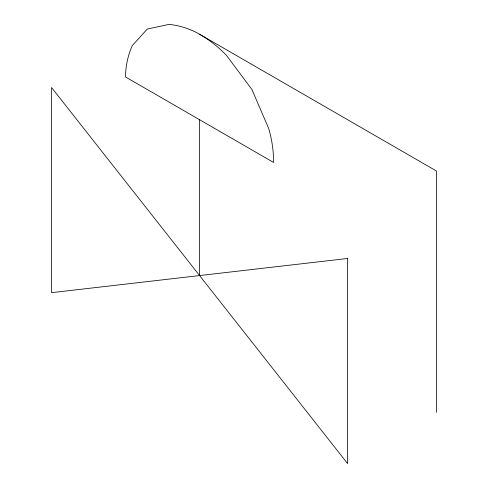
<?xml version="1.0" encoding="UTF-8"?>
<svg xmlns="http://www.w3.org/2000/svg" width="488" height="488" viewBox="0 0 488 488"><rect width="100%" height="100%" fill="white"/><g stroke="black" fill="none" stroke-linecap="round" stroke-linejoin="round"><path stroke-width="0.73" d="M199.592 34.258A119.615 119.615 0 0 1 226.621 55.589L251.93 89.511L268.65 128.387A119.615 119.615 0 0 1 273.609 162.461L125.569 76.994A76.378 76.378 0 0 1 132.364 45.512L147.248 29.079L168.927 24.4A76.378 76.378 0 0 1 199.592 34.258L436.449 171.007L436.449 412.317M199.592 119.731L199.592 275.567M347.627 258.475L51.551 292.66L51.551 87.535L347.627 463.6L347.627 258.475"/></g></svg>
